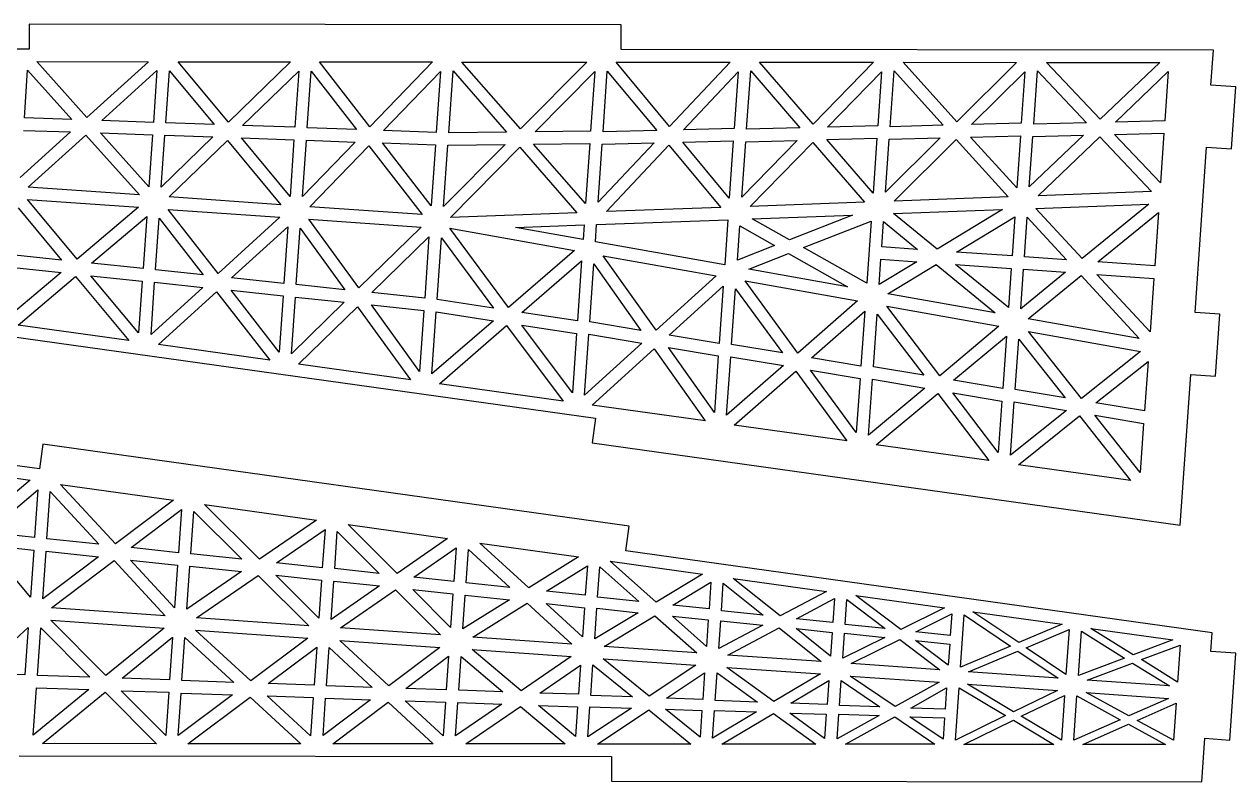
# Model space of a CAD drawing. Extents: x -150 to 161, y -98 to 106.
# Drawn here: x 5.5 to 161.4, y -97.5 to -0.1 of the extents above; entities that cross this region are included whole.
import ezdxf

# ---------------------------------------------------------------- set-up
doc = ezdxf.new("R2010")
doc.units = 0
doc.header["$MEASUREMENT"] = 0
doc.layers.add('CYAN', color=4, linetype='Continuous')

msp = doc.modelspace()

# ---------------------------------------------------------------- linework, layer by layer
at = {"layer": 'CYAN'}
for p, q in [((6.135006, -0.103002), (6.131006, -3.311002)), ((82.315006, -0.177002), (6.135006, -0.103002)), ((82.313006, -3.365002), (82.315006, -0.177002)), ((6.131006, -3.311002), (-70.048994, -3.236002)), ((158.493006, -3.439002), (82.313006, -3.365002)), ((158.179006, -7.928002), (158.493006, -3.439002)), ((5.514006, -12.129002), (5.941006, -6.024002)), ((5.941006, -6.024002), (11.614006, -12.355002)), ((13.537006, -12.089002), (7.102006, -4.902002)), ((7.102006, -4.902002), (21.476006, -4.925002)), ((21.476006, -4.925002), (13.537006, -12.089002)), ((15.474006, -12.485002), (22.579006, -6.065002)), ((22.579006, -6.065002), (22.113006, -12.728002)), ((23.713006, -12.780002), (24.182006, -6.076002)), ((24.182006, -6.076002), (29.934006, -12.995002)), ((31.760006, -12.681002), (25.305006, -4.932002)), ((25.305006, -4.932002), (39.759006, -4.940002)), ((39.759006, -4.940002), (31.760006, -12.681002)), ((33.593006, -13.130002), (40.818006, -6.137002)), ((40.818006, -6.137002), (40.313006, -13.359002)), ((41.912006, -13.431002), (42.423006, -6.129002)), ((42.423006, -6.129002), (48.232006, -13.653002)), ((43.508006, -4.942002), (58.043006, -4.956002)), ((49.982006, -13.294002), (43.508006, -4.942002)), ((58.043006, -4.956002), (49.982006, -13.294002)), ((51.732006, -13.777002), (59.059006, -6.190002)), ((59.059006, -6.190002), (58.512006, -14.011002)), ((60.113006, -14.062002), (60.671006, -6.082002)), ((60.671006, -6.082002), (67.558006, -13.961002)), ((69.330006, -13.564002), (61.812006, -4.959002)), ((61.812006, -4.959002), (77.871006, -4.959002)), ((77.871006, -4.959002), (69.330006, -13.564002)), ((71.250006, -13.919002), (78.907006, -6.194002)), ((78.907006, -6.194002), (78.373006, -13.836002)), ((79.969006, -13.947002), (80.516006, -6.126002)), ((80.516006, -6.126002), (86.878006, -13.769002)), ((88.539006, -13.243002), (81.640006, -4.962002)), ((81.640006, -4.962002), (96.334006, -4.987002)), ((96.334006, -4.987002), (88.539006, -13.243002)), ((98.437006, -13.615002), (98.962006, -6.113002)), ((98.962006, -6.113002), (105.307006, -13.433002)), ((107.006006, -12.931002), (100.103006, -4.990002)), ((100.103006, -4.990002), (114.758006, -4.992002)), ((114.758006, -4.992002), (107.006006, -12.931002)), ((108.842006, -13.340002), (115.795006, -6.227002)), ((115.795006, -6.227002), (115.309006, -13.170002)), ((116.905006, -13.282002), (117.408006, -6.100002)), ((117.408006, -6.100002), (123.735006, -13.098002)), ((125.471006, -12.638002), (118.567006, -4.998002)), ((118.567006, -4.998002), (133.182006, -5.017002)), ((133.182006, -5.017002), (125.471006, -12.638002)), ((127.370006, -13.011002), (134.241006, -6.214002)), ((134.241006, -6.214002), (133.777006, -12.838002)), ((135.374006, -12.950002), (135.852006, -6.106002)), ((135.852006, -6.106002), (142.162006, -12.783002)), ((143.938006, -12.325002), (137.032006, -5.006002)), ((137.032006, -5.006002), (151.606006, -5.023002)), ((151.606006, -5.023002), (143.938006, -12.325002)), ((145.898006, -12.683002), (152.686006, -6.201002)), ((152.686006, -6.201002), (152.246006, -12.505002)), ((90.334006, -13.669002), (97.349006, -6.241002)), ((97.349006, -6.241002), (96.841006, -13.503002)), ((161.372006, -8.151002), (158.179006, -7.928002)), ((160.814006, -16.132002), (161.372006, -8.151002)), ((11.614006, -12.355002), (5.514006, -12.129002)), ((11.462006, -13.948002), (4.977006, -19.810002)), ((5.401006, -13.745002), (11.462006, -13.948002)), ((22.113006, -12.728002), (15.474006, -12.485002)), ((29.934006, -12.995002), (23.713006, -12.780002)), ((40.313006, -13.359002), (33.593006, -13.130002)), ((48.232006, -13.653002), (41.912006, -13.431002)), ((58.512006, -14.011002), (51.732006, -13.777002)), ((67.558006, -13.961002), (60.113006, -14.062002)), ((78.373006, -13.836002), (71.250006, -13.919002)), ((86.878006, -13.769002), (79.969006, -13.947002)), ((96.841006, -13.503002), (90.334006, -13.669002)), ((105.307006, -13.433002), (98.437006, -13.615002)), ((115.309006, -13.170002), (108.842006, -13.340002)), ((123.735006, -13.098002), (116.905006, -13.282002)), ((133.777006, -12.838002), (127.370006, -13.011002)), ((142.162006, -12.783002), (135.374006, -12.950002)), ((152.246006, -12.505002), (145.898006, -12.683002)), ((6.014006, -21.046002), (13.419006, -14.346002)), ((13.419006, -14.346002), (20.319006, -22.046002)), ((21.534006, -21.008002), (15.322006, -14.078002)), ((15.322006, -14.078002), (22.001006, -14.324002)), ((22.001006, -14.324002), (21.534006, -21.008002)), ((23.136006, -21.040002), (23.602006, -14.376002)), ((29.782006, -14.588002), (23.136006, -21.040002)), ((23.602006, -14.376002), (29.782006, -14.588002)), ((24.129006, -22.312002), (31.635006, -15.038002)), ((31.635006, -15.038002), (38.514006, -23.318002)), ((39.693006, -22.238002), (33.441006, -14.723002)), ((33.441006, -14.723002), (40.202006, -14.956002)), ((40.202006, -14.956002), (39.693006, -22.238002)), ((41.294006, -22.270002), (41.801006, -15.027002)), ((48.081006, -15.246002), (41.294006, -22.270002)), ((41.801006, -15.027002), (48.081006, -15.246002)), ((51.581006, -15.370002), (58.401006, -15.607002)), ((57.851006, -23.467002), (51.581006, -15.370002)), ((67.365006, -15.572002), (59.448006, -23.559002)), ((60.001006, -15.658002), (67.365006, -15.572002)), ((71.037006, -15.528002), (78.261006, -15.432002)), ((77.720006, -23.173002), (71.037006, -15.528002)), ((78.261006, -15.432002), (77.720006, -23.173002)), ((86.526006, -15.368002), (79.337006, -22.985002)), ((79.337006, -22.985002), (79.857006, -15.543002)), ((79.857006, -15.543002), (86.526006, -15.368002)), ((90.222006, -15.266002), (96.729006, -15.099002)), ((96.215006, -22.461002), (90.222006, -15.266002)), ((96.729006, -15.099002), (96.215006, -22.461002)), ((104.953006, -15.053002), (97.827006, -22.333002)), ((97.827006, -22.333002), (98.326006, -15.211002)), ((98.326006, -15.211002), (104.953006, -15.053002)), ((98.907006, -23.531002), (106.941006, -15.292002)), ((106.941006, -15.292002), (113.600006, -22.995002)), ((108.750006, -14.937002), (115.198006, -14.767002)), ((114.705006, -21.809002), (108.750006, -14.937002)), ((115.198006, -14.767002), (114.705006, -21.809002)), ((123.361006, -14.716002), (116.318006, -21.682002)), ((116.318006, -21.682002), (116.794006, -14.878002)), ((116.794006, -14.878002), (123.361006, -14.716002)), ((117.420006, -22.841002), (125.410006, -14.939002)), ((125.410006, -14.939002), (132.073006, -22.302002)), ((127.258006, -14.607002), (133.666006, -14.434002)), ((133.196006, -21.158002), (127.258006, -14.607002)), ((133.666006, -14.434002), (133.196006, -21.158002)), ((141.789006, -14.381002), (134.808006, -21.030002)), ((134.808006, -21.030002), (135.262006, -14.546002)), ((135.262006, -14.546002), (141.789006, -14.381002)), ((135.932006, -22.171002), (143.880006, -14.587002)), ((143.880006, -14.587002), (150.545006, -21.629002)), ((145.786006, -14.279002), (152.133006, -14.121002)), ((151.686006, -20.506002), (145.786006, -14.279002)), ((152.133006, -14.121002), (151.686006, -20.506002)), ((42.245006, -23.579002), (49.831006, -15.729002)), ((49.831006, -15.729002), (56.690006, -24.589002)), ((58.401006, -15.607002), (57.851006, -23.467002)), ((59.448006, -23.559002), (60.001006, -15.658002)), ((60.334006, -24.944002), (69.265006, -15.925002)), ((69.265006, -15.925002), (76.616006, -24.339002)), ((80.395006, -24.202002), (88.450006, -15.663002)), ((88.450006, -15.663002), (95.128006, -23.668002)), ((156.136006, -37.157002), (157.621006, -15.909002)), ((157.621006, -15.909002), (160.814006, -16.132002)), ((20.319006, -22.046002), (6.014006, -21.046002)), ((150.545006, -21.629002), (135.932006, -22.171002)), ((12.303006, -30.307002), (5.902006, -22.642002)), ((5.902006, -22.642002), (20.207006, -23.642002)), ((38.514006, -23.318002), (24.129006, -22.312002)), ((113.600006, -22.995002), (98.907006, -23.531002)), ((132.073006, -22.302002), (117.420006, -22.841002)), ((135.659006, -23.776002), (150.171006, -23.247002)), ((150.171006, -23.247002), (141.623006, -30.228002)), ((4.704006, -23.721002), (10.310006, -30.428002)), ((20.207006, -23.642002), (12.303006, -30.307002)), ((14.150006, -30.837002), (21.266006, -24.839002)), ((21.266006, -24.839002), (20.799006, -31.522002)), ((30.438006, -32.156002), (24.018006, -23.908002)), ((24.018006, -23.908002), (38.403006, -24.914002)), ((38.403006, -24.914002), (30.438006, -32.156002)), ((56.690006, -24.589002), (42.245006, -23.579002)), ((76.616006, -24.339002), (60.334006, -24.944002)), ((95.128006, -23.668002), (80.395006, -24.202002)), ((99.157006, -25.113002), (112.082006, -24.633002)), ((112.082006, -24.633002), (103.960006, -27.814002)), ((117.327006, -24.459002), (131.357006, -23.936002)), ((122.961006, -29.043002), (117.327006, -24.459002)), ((131.357006, -23.936002), (122.961006, -29.043002)), ((125.442006, -29.397002), (132.938006, -24.849002)), ((132.938006, -24.849002), (132.585006, -29.896002)), ((134.181006, -30.008002), (134.536006, -24.920002)), ((134.536006, -24.920002), (139.588006, -30.386002)), ((141.623006, -30.228002), (135.659006, -23.776002)), ((143.618006, -30.668002), (151.421006, -24.297002)), ((151.421006, -24.297002), (150.940006, -31.180002)), ((22.391006, -31.694002), (22.857006, -25.030002)), ((22.857006, -25.030002), (28.540006, -32.344002)), ((32.183006, -32.720002), (39.419006, -26.148002)), ((39.419006, -26.148002), (38.910006, -33.430002)), ((40.503006, -33.582002), (41.010006, -26.340002)), ((41.010006, -26.340002), (46.753006, -34.240002)), ((48.553006, -34.005002), (42.134006, -25.175002)), ((42.134006, -25.175002), (56.578006, -26.185002)), ((56.578006, -26.185002), (48.553006, -34.005002)), ((67.825006, -36.515002), (60.236006, -26.341002)), ((60.236006, -26.341002), (76.276006, -29.207002)), ((68.685006, -26.230002), (77.529006, -25.906002)), ((77.398006, -27.781002), (68.685006, -26.230002)), ((77.529006, -25.906002), (77.398006, -27.781002)), ((78.981006, -28.073002), (79.137006, -25.838002)), ((79.137006, -25.838002), (96.021006, -25.234002)), ((96.021006, -25.234002), (95.616006, -31.020002)), ((97.261006, -30.434002), (97.568006, -26.044002)), ((97.568006, -26.044002), (102.043006, -28.563002)), ((103.960006, -27.814002), (99.157006, -25.113002)), ((105.774006, -28.823002), (114.451006, -25.441002)), ((114.451006, -25.441002), (113.896006, -33.381002)), ((115.826006, -28.724002), (116.053006, -25.472002)), ((116.053006, -25.472002), (120.434006, -29.047002)), ((50.236006, -34.603002), (57.572006, -27.458002)), ((57.572006, -27.458002), (57.022006, -35.319002)), ((58.614006, -35.490002), (59.167006, -27.589002)), ((59.167006, -27.589002), (65.894006, -36.601002)), ((76.276006, -29.207002), (67.825006, -36.515002)), ((95.616006, -31.020002), (78.981006, -28.073002)), ((102.043006, -28.563002), (97.261006, -30.434002)), ((98.705006, -31.577002), (103.837006, -29.570002)), ((103.837006, -29.570002), (111.437006, -33.851002)), ((113.896006, -33.381002), (105.774006, -28.823002)), ((120.434006, -29.047002), (115.826006, -28.724002)), ((132.585006, -29.896002), (125.442006, -29.397002)), ((10.310006, -30.428002), (4.280006, -29.786002)), ((20.799006, -31.522002), (14.150006, -30.837002)), ((69.525006, -37.155002), (77.207006, -30.515002)), ((77.207006, -30.515002), (76.665006, -38.256002)), ((78.261006, -38.368002), (78.782006, -30.926002)), ((78.782006, -30.926002), (84.841006, -39.469002)), ((79.998006, -29.868002), (94.514006, -32.447002)), ((86.787006, -39.445002), (79.998006, -29.868002)), ((115.486006, -33.573002), (115.714006, -30.320002)), ((120.323006, -30.643002), (115.486006, -33.573002)), ((115.714006, -30.320002), (120.323006, -30.643002)), ((116.607006, -34.754002), (122.824006, -30.998002)), ((122.824006, -30.998002), (130.428006, -37.224002)), ((132.120006, -36.540002), (125.330006, -30.993002)), ((125.330006, -30.993002), (132.473006, -31.492002)), ((139.588006, -30.386002), (134.181006, -30.008002)), ((150.940006, -31.180002), (143.618006, -30.668002)), ((10.238006, -32.027002), (3.740006, -37.507002)), ((4.167006, -31.402002), (10.238006, -32.027002)), ((4.733006, -38.779002), (12.105006, -32.559002)), ((12.105006, -32.559002), (18.970006, -40.757002)), ((14.079006, -32.436002), (20.687006, -33.119002)), ((20.221006, -39.782002), (14.079006, -32.436002)), ((28.540006, -32.344002), (22.391006, -31.694002)), ((38.910006, -33.430002), (32.183006, -32.720002)), ((94.514006, -32.447002), (86.787006, -39.445002)), ((111.437006, -33.851002), (98.705006, -31.577002)), ((132.473006, -31.492002), (132.120006, -36.540002)), ((133.713006, -36.692002), (134.069006, -31.604002)), ((139.476006, -31.982002), (133.713006, -36.692002)), ((134.069006, -31.604002), (139.476006, -31.982002)), ((134.666006, -37.981002), (141.470006, -32.422002)), ((141.470006, -32.422002), (148.963006, -40.525002)), ((150.347006, -39.659002), (143.506006, -32.264002)), ((143.506006, -32.264002), (150.828006, -32.776002)), ((20.687006, -33.119002), (20.221006, -39.782002)), ((21.810006, -39.994002), (22.279006, -33.290002)), ((28.469006, -33.943002), (21.810006, -39.994002)), ((22.279006, -33.290002), (28.469006, -33.943002)), ((46.753006, -34.240002), (40.503006, -33.582002)), ((88.486006, -40.085002), (95.422006, -33.793002)), ((95.422006, -33.793002), (94.907006, -41.155002)), ((96.504006, -41.267002), (97.002006, -34.144002)), ((97.002006, -34.144002), (103.044006, -42.346002)), ((105.046006, -42.386002), (98.237006, -33.108002)), ((98.237006, -33.108002), (112.712006, -35.684002)), ((150.828006, -32.776002), (150.347006, -39.659002)), ((22.763006, -41.283002), (30.234006, -34.508002)), ((30.234006, -34.508002), (37.078006, -43.287002)), ((38.293006, -42.249002), (32.111006, -34.318002)), ((32.111006, -34.318002), (38.798006, -35.027002)), ((38.798006, -35.027002), (38.293006, -42.249002)), ((39.881006, -42.480002), (40.392006, -35.178002)), ((46.681006, -35.838002), (39.881006, -42.480002)), ((40.392006, -35.178002), (46.681006, -35.838002)), ((57.022006, -35.319002), (50.236006, -34.603002)), ((65.894006, -36.601002), (58.614006, -35.490002)), ((112.712006, -35.684002), (105.046006, -42.386002)), ((130.428006, -37.224002), (116.607006, -34.754002)), ((40.791006, -43.807002), (48.363006, -36.437002)), ((48.363006, -36.437002), (55.186006, -45.816002)), ((56.364006, -44.736002), (50.164006, -36.202002)), ((50.164006, -36.202002), (56.911006, -36.915002)), ((56.911006, -36.915002), (56.364006, -44.736002)), ((57.945006, -45.067002), (58.503006, -37.086002)), ((58.503006, -37.086002), (65.861006, -38.222002)), ((76.665006, -38.256002), (69.525006, -37.155002)), ((106.788006, -42.989002), (113.642006, -37.012002)), ((113.642006, -37.012002), (113.150006, -44.055002)), ((114.746006, -44.167002), (115.221006, -37.363002)), ((115.221006, -37.363002), (121.227006, -45.241002)), ((123.287006, -45.305002), (116.474006, -36.368002)), ((116.474006, -36.368002), (130.910006, -38.941002)), ((159.328006, -37.380002), (156.136006, -37.157002)), ((158.770006, -45.361002), (159.328006, -37.380002)), ((18.970006, -40.757002), (4.733006, -38.779002)), ((65.861006, -38.222002), (57.945006, -45.067002)), ((58.918006, -46.338002), (67.561006, -38.862002)), ((67.561006, -38.862002), (74.821006, -48.572002)), ((76.019006, -47.493002), (69.511006, -38.778002)), ((69.511006, -38.778002), (76.554006, -39.852002)), ((84.841006, -39.469002), (78.261006, -38.368002)), ((130.910006, -38.941002), (123.287006, -45.305002)), ((148.963006, -40.525002), (134.666006, -37.981002)), ((3.550006, -40.220002), (78.998006, -50.769002)), ((76.554006, -39.852002), (76.019006, -47.493002)), ((77.603006, -47.785002), (78.150006, -39.964002)), ((78.150006, -39.964002), (84.967006, -41.102002)), ((94.907006, -41.155002), (88.486006, -40.085002)), ((125.071006, -45.891002), (131.862006, -40.231002)), ((131.862006, -40.231002), (131.392006, -46.955002)), ((141.528006, -48.225002), (134.712006, -39.608002)), ((134.712006, -39.608002), (149.108006, -42.179002)), ((37.078006, -43.287002), (22.763006, -41.283002)), ((84.967006, -41.102002), (77.603006, -47.785002)), ((78.554006, -49.094002), (86.538006, -41.853002)), ((86.538006, -41.853002), (93.108006, -51.114002)), ((88.375006, -41.681002), (94.796006, -42.752002)), ((94.288006, -50.014002), (88.375006, -41.681002)), ((103.044006, -42.346002), (96.504006, -41.267002)), ((132.988006, -47.066002), (133.441006, -40.582002)), ((133.441006, -40.582002), (139.429006, -48.138002)), ((94.796006, -42.752002), (94.288006, -50.014002)), ((95.867006, -50.365002), (96.392006, -42.863002)), ((96.392006, -42.863002), (103.169006, -43.999002)), ((113.150006, -44.055002), (106.788006, -42.989002)), ((149.108006, -42.179002), (141.528006, -48.225002)), ((143.373006, -48.795002), (150.082006, -43.450002)), ((150.082006, -43.450002), (149.635006, -49.834002)), ((55.186006, -45.816002), (40.791006, -43.807002)), ((103.169006, -43.999002), (95.867006, -50.365002)), ((96.841006, -51.636002), (104.782006, -44.733002)), ((104.782006, -44.733002), (111.354006, -53.673002)), ((106.657006, -44.583002), (113.038006, -45.651002)), ((112.552006, -52.594002), (106.657006, -44.583002)), ((121.227006, -45.241002), (114.746006, -44.167002)), ((154.223006, -64.510002), (155.577006, -45.137002)), ((155.577006, -45.137002), (158.770006, -45.361002)), ((7.449006, -57.279002), (-67.997994, -46.731002)), ((74.821006, -48.572002), (58.918006, -46.338002)), ((113.038006, -45.651002), (112.552006, -52.594002)), ((114.132006, -52.945002), (114.634006, -45.763002)), ((114.634006, -45.763002), (121.371006, -46.895002)), ((131.392006, -46.955002), (125.071006, -45.891002)), ((121.371006, -46.895002), (114.132006, -52.945002)), ((115.127006, -54.198002), (123.027006, -47.593002)), ((123.027006, -47.593002), (129.602006, -56.212002)), ((124.959006, -47.487002), (131.280006, -48.551002)), ((130.817006, -55.175002), (124.959006, -47.487002)), ((139.429006, -48.138002), (132.988006, -47.066002)), ((93.108006, -51.114002), (78.554006, -49.094002)), ((131.280006, -48.551002), (130.817006, -55.175002)), ((132.398006, -55.506002), (132.876006, -48.662002)), ((139.575006, -49.772002), (132.398006, -55.506002)), ((132.876006, -48.662002), (139.575006, -49.772002)), ((149.635006, -49.834002), (143.373006, -48.795002)), ((78.998006, -50.769002), (78.557006, -53.926002)), ((133.413006, -56.759002), (141.270006, -50.472002)), ((141.270006, -50.472002), (147.848006, -58.771002)), ((149.081006, -57.755002), (143.261006, -50.391002)), ((143.261006, -50.391002), (149.522006, -51.450002)), ((111.354006, -53.673002), (96.841006, -51.636002)), ((149.522006, -51.450002), (149.081006, -57.755002)), ((7.892006, -54.103002), (7.449006, -57.279002)), ((83.340006, -64.651002), (7.892006, -54.103002)), ((78.557006, -53.926002), (154.223006, -64.510002)), ((129.602006, -56.212002), (115.127006, -54.198002)), ((-7.970994, -56.742002), (6.266006, -58.720002)), ((147.848006, -58.771002), (133.413006, -56.759002)), ((6.266006, -58.720002), (-1.105994, -64.941002)), ((0.762006, -65.473002), (7.260006, -59.993002)), ((7.260006, -59.993002), (6.833006, -66.098002)), ((8.425006, -66.269002), (8.850006, -60.184002)), ((8.850006, -60.184002), (15.112006, -66.977002)), ((17.240006, -66.926002), (10.177006, -59.274002)), ((10.177006, -59.274002), (24.692006, -61.292002)), ((24.692006, -61.292002), (17.240006, -66.926002)), ((28.702006, -61.853002), (43.097006, -63.862002)), ((35.788006, -68.904002), (28.702006, -61.853002)), ((19.252006, -67.407002), (25.729006, -62.507002)), ((25.729006, -62.507002), (25.341006, -68.054002)), ((26.936006, -68.185002), (27.317006, -62.739002)), ((27.317006, -62.739002), (33.503006, -68.885002)), ((43.097006, -63.862002), (35.788006, -68.904002)), ((37.941006, -69.356002), (44.196006, -65.062002)), ((44.196006, -65.062002), (43.852006, -69.990002)), ((45.448006, -70.101002), (45.782006, -65.313002)), ((45.782006, -65.313002), (51.178006, -70.722002)), ((47.166006, -64.447002), (59.973006, -66.225002)), ((53.462006, -70.742002), (47.166006, -64.447002)), ((82.899006, -67.808002), (83.340006, -64.651002)), ((6.833006, -66.098002), (0.762006, -65.473002)), ((15.112006, -66.977002), (8.425006, -66.269002)), ((59.973006, -66.225002), (53.462006, -70.742002)), ((70.416006, -72.569002), (64.122006, -66.816002)), ((64.122006, -66.816002), (76.790006, -68.584002)), ((6.296006, -73.779002), (0.690006, -67.072002)), ((0.690006, -67.072002), (6.720006, -67.714002)), ((6.720006, -67.714002), (6.296006, -73.779002)), ((7.885006, -73.990002), (8.313006, -67.865002)), ((15.040006, -68.576002), (7.885006, -73.990002)), ((8.313006, -67.865002), (15.040006, -68.576002)), ((25.341006, -68.054002), (19.252006, -67.407002)), ((33.503006, -68.885002), (26.936006, -68.185002)), ((55.616006, -71.193002), (61.072006, -67.425002)), ((61.072006, -67.425002), (60.770006, -71.754002)), ((62.362006, -71.926002), (62.662006, -67.636002)), ((62.662006, -67.636002), (67.994006, -72.520002)), ((158.347006, -78.357002), (82.899006, -67.808002)), ((9.028006, -75.133002), (17.051006, -69.058002)), ((17.051006, -69.058002), (23.612006, -76.153002)), ((24.846006, -75.136002), (19.180006, -69.006002)), ((19.180006, -69.006002), (25.230006, -69.650002)), ((25.230006, -69.650002), (24.846006, -75.136002)), ((26.437006, -75.328002), (26.825006, -69.781002)), ((26.825006, -69.781002), (33.472006, -70.487002)), ((43.852006, -69.990002), (37.941006, -69.356002)), ((51.178006, -70.722002), (45.448006, -70.101002)), ((76.790006, -68.584002), (70.416006, -72.569002)), ((72.711006, -73.010002), (77.953006, -69.728002)), ((77.953006, -69.728002), (77.688006, -73.518002)), ((79.274006, -73.770002), (79.546006, -69.879002)), ((79.546006, -69.879002), (84.569006, -74.320002)), ((86.809006, -74.397002), (80.900006, -69.152002)), ((80.900006, -69.152002), (92.774006, -70.804002)), ((33.472006, -70.487002), (26.437006, -75.328002)), ((27.642006, -76.435002), (35.603006, -70.977002)), ((35.603006, -70.977002), (42.107006, -77.446002)), ((37.850006, -70.953002), (43.740006, -71.586002)), ((43.398006, -76.474002), (37.850006, -70.953002)), ((43.740006, -71.586002), (43.398006, -76.474002)), ((44.991006, -76.625002), (45.336006, -71.697002)), ((45.336006, -71.697002), (51.186006, -72.327002)), ((60.770006, -71.754002), (55.616006, -71.193002)), ((92.774006, -70.804002), (86.809006, -74.397002)), ((96.725006, -71.361002), (108.717006, -73.042002)), ((102.762006, -76.194002), (96.725006, -71.361002)), ((51.186006, -72.327002), (44.991006, -76.625002)), ((46.197006, -77.732002), (53.276006, -72.834002)), ((53.276006, -72.834002), (59.066006, -78.632002)), ((55.505006, -72.789002), (60.658006, -73.350002)), ((60.357006, -77.660002), (55.505006, -72.789002)), ((67.994006, -72.520002), (62.362006, -71.926002)), ((77.688006, -73.518002), (72.711006, -73.010002)), ((88.947006, -74.787002), (93.844006, -71.841002)), ((93.844006, -71.841002), (93.604006, -75.273002)), ((95.190006, -75.524002), (95.439006, -71.973002)), ((95.439006, -71.973002), (100.585006, -76.082002)), ((108.717006, -73.042002), (102.762006, -76.194002)), ((60.658006, -73.350002), (60.357006, -77.660002)), ((61.947006, -77.851002), (62.250006, -73.522002)), ((67.922006, -74.119002), (61.947006, -77.851002)), ((62.250006, -73.522002), (67.922006, -74.119002)), ((63.236006, -78.924002), (70.217006, -74.560002)), ((70.217006, -74.560002), (75.964006, -79.814002)), ((77.313006, -78.885002), (72.639006, -74.609002)), ((72.639006, -74.609002), (77.575006, -75.135002)), ((84.569006, -74.320002), (79.274006, -73.770002)), ((93.604006, -75.273002), (88.947006, -74.787002)), ((104.843006, -76.540002), (109.737006, -73.935002)), ((109.737006, -73.935002), (109.521006, -77.028002)), ((111.107006, -77.279002), (111.330006, -74.087002)), ((111.330006, -74.087002), (116.262006, -77.820002)), ((112.509006, -73.568002), (123.885006, -75.165002)), ((118.280006, -77.921002), (112.509006, -73.568002)), ((23.612006, -76.153002), (9.028006, -75.133002)), ((77.575006, -75.135002), (77.313006, -78.885002)), ((78.899006, -79.137002), (79.174006, -75.206002)), ((84.507006, -75.780002), (78.899006, -79.137002)), ((79.174006, -75.206002), (84.507006, -75.780002)), ((80.094006, -80.102002), (86.645006, -76.170002)), ((86.645006, -76.170002), (92.025006, -80.937002)), ((93.265006, -80.121002), (88.886006, -76.226002)), ((88.886006, -76.226002), (93.504006, -76.710002)), ((100.585006, -76.082002), (95.190006, -75.524002)), ((123.885006, -75.165002), (118.280006, -77.921002)), ((120.204006, -78.216002), (124.834006, -75.933002)), ((124.834006, -75.933002), (124.642006, -78.686002)), ((125.960006, -82.768002), (126.429006, -76.065002)), ((126.429006, -76.065002), (132.384006, -80.070002)), ((127.560006, -75.663002), (139.036006, -77.267002)), ((133.458006, -79.624002), (127.560006, -75.663002)), ((-0.461994, -83.551002), (6.022006, -77.690002)), ((6.022006, -77.690002), (5.598006, -83.755002)), ((7.197006, -83.826002), (7.625006, -77.701002)), ((7.625006, -77.701002), (13.957006, -84.059002)), ((16.016006, -83.862002), (8.916006, -76.729002)), ((8.916006, -76.729002), (23.501006, -77.749002)), ((23.501006, -77.749002), (16.016006, -83.862002)), ((42.107006, -77.446002), (27.642006, -76.435002)), ((59.066006, -78.632002), (46.197006, -77.732002)), ((93.504006, -76.710002), (93.265006, -80.121002)), ((94.851006, -80.372002), (95.101006, -76.801002)), ((100.535006, -77.362002), (94.851006, -80.372002)), ((95.101006, -76.801002), (100.535006, -77.362002)), ((96.016006, -81.216002), (102.616006, -77.708002)), ((102.616006, -77.708002), (108.046006, -82.057002)), ((104.794006, -77.820002), (109.431006, -78.304002)), ((109.218006, -81.357002), (104.794006, -77.820002)), ((109.521006, -77.028002), (104.843006, -76.540002)), ((116.262006, -77.820002), (111.107006, -77.279002)), ((139.036006, -77.267002), (133.458006, -79.624002)), ((142.729006, -77.786002), (153.271006, -79.265002)), ((148.185006, -81.175002), (142.729006, -77.786002)), ((18.117006, -84.209002), (24.581006, -78.927002)), ((24.581006, -78.927002), (24.197006, -84.414002)), ((25.795006, -84.505002), (26.183006, -78.959002)), ((26.183006, -78.959002), (32.475006, -84.732002)), ((27.531006, -78.031002), (41.996006, -79.042002)), ((34.654006, -84.543002), (27.531006, -78.031002)), ((41.996006, -79.042002), (34.654006, -84.543002)), ((52.414006, -85.164002), (46.086006, -79.328002)), ((46.086006, -79.328002), (58.954006, -80.228002)), ((75.964006, -79.814002), (63.236006, -78.924002)), ((109.431006, -78.304002), (109.218006, -81.357002)), ((110.804006, -81.608002), (111.029006, -78.396002)), ((116.223006, -78.940002), (110.804006, -81.608002)), ((111.029006, -78.396002), (116.223006, -78.940002)), ((111.877006, -82.325002), (118.148006, -79.235002)), ((118.148006, -79.235002), (123.309006, -83.124002)), ((120.165006, -79.336002), (124.564006, -79.804002)), ((124.372006, -82.537002), (120.165006, -79.336002)), ((124.642006, -78.686002), (120.204006, -78.216002)), ((134.395006, -80.271002), (139.930006, -77.951002)), ((139.930006, -77.951002), (139.528006, -83.697002)), ((141.122006, -83.849002), (141.519006, -78.162002)), ((141.519006, -78.162002), (147.053006, -81.597002)), ((153.271006, -79.265002), (148.185006, -81.175002)), ((158.179006, -80.751002), (158.347006, -78.357002)), ((36.876006, -84.879002), (43.139006, -80.185002)), ((43.139006, -80.185002), (42.797006, -85.073002)), ((44.393006, -85.184002), (44.737006, -80.256002)), ((44.737006, -80.256002), (50.274006, -85.375002)), ((58.954006, -80.228002), (52.414006, -85.164002)), ((63.124006, -80.520002), (75.853006, -81.410002)), ((69.430006, -85.812002), (63.124006, -80.520002)), ((92.025006, -80.937002), (80.094006, -80.102002)), ((124.564006, -79.804002), (124.372006, -82.537002)), ((132.384006, -80.070002), (125.960006, -82.768002)), ((126.980006, -83.381002), (133.341006, -80.718002)), ((133.341006, -80.718002), (138.532006, -84.189002)), ((139.528006, -83.697002), (134.395006, -80.271002)), ((149.224006, -81.809002), (154.227006, -79.933002)), ((154.227006, -79.933002), (153.892006, -84.722002)), ((161.372006, -80.974002), (158.179006, -80.751002)), ((160.590006, -92.147002), (161.372006, -80.974002)), ((54.615006, -85.518002), (60.097006, -81.371002)), ((60.097006, -81.371002), (59.796006, -85.680002)), ((61.396006, -85.732002), (61.699006, -81.402002)), ((61.699006, -81.402002), (67.096006, -85.930002)), ((75.853006, -81.410002), (69.430006, -85.812002)), ((71.836006, -86.101002), (77.059006, -82.517002)), ((77.059006, -82.517002), (76.796006, -86.267002)), ((78.390006, -86.419002), (78.664006, -82.488002)), ((78.664006, -82.488002), (83.751006, -86.593002)), ((85.922006, -86.505002), (79.983006, -81.699002)), ((79.983006, -81.699002), (91.914006, -82.533002)), ((91.914006, -82.533002), (85.922006, -86.505002)), ((108.046006, -82.057002), (96.016006, -81.216002)), ((123.309006, -83.124002), (111.877006, -82.325002)), ((147.053006, -81.597002), (141.122006, -83.849002)), ((142.243006, -84.448002), (148.090006, -82.251002)), ((148.090006, -82.251002), (152.837006, -85.189002)), ((153.892006, -84.722002), (149.224006, -81.809002)), ((5.598006, -83.755002), (-0.461994, -83.551002)), ((13.957006, -84.059002), (7.197006, -83.826002)), ((88.150006, -86.761002), (93.028006, -83.513002)), ((93.028006, -83.513002), (92.789006, -86.925002)), ((94.384006, -87.056002), (94.634006, -83.485002)), ((94.634006, -83.485002), (99.843006, -87.257002)), ((95.904006, -82.812002), (107.935006, -83.653002)), ((101.952006, -87.204002), (95.904006, -82.812002)), ((107.935006, -83.653002), (101.952006, -87.204002)), ((117.545006, -87.854002), (111.765006, -83.921002)), ((111.765006, -83.921002), (123.197006, -84.720002)), ((138.532006, -84.189002), (126.980006, -83.381002)), ((6.660006, -91.508002), (7.085006, -85.423002)), ((13.806006, -85.652002), (6.660006, -91.508002)), ((7.085006, -85.423002), (13.806006, -85.652002)), ((24.197006, -84.414002), (18.117006, -84.209002)), ((32.475006, -84.732002), (25.795006, -84.505002)), ((42.797006, -85.073002), (36.876006, -84.879002)), ((50.274006, -85.375002), (44.393006, -85.184002)), ((59.796006, -85.680002), (54.615006, -85.518002)), ((104.124006, -87.396002), (108.997006, -84.509002)), ((108.997006, -84.509002), (108.784006, -87.562002)), ((110.379006, -87.693002), (110.603006, -84.481002)), ((110.603006, -84.481002), (115.598006, -87.878002)), ((123.197006, -84.720002), (117.545006, -87.854002)), ((119.557006, -88.035002), (124.169006, -85.450002)), ((124.169006, -85.450002), (123.978006, -88.183002)), ((125.304006, -92.145002), (125.773006, -85.442002)), ((125.773006, -85.442002), (131.759006, -89.008002)), ((132.797006, -88.499002), (126.868006, -84.977002)), ((126.868006, -84.977002), (138.420006, -85.785002)), ((152.837006, -85.189002), (142.243006, -84.448002)), ((7.847006, -92.593002), (15.907006, -85.999002)), ((15.907006, -85.999002), (22.501006, -92.615002)), ((17.965006, -85.802002), (24.086006, -86.010002)), ((23.698006, -91.556002), (17.965006, -85.802002)), ((24.086006, -86.010002), (23.698006, -91.556002)), ((25.302006, -91.548002), (25.683006, -86.102002)), ((32.284006, -86.322002), (25.302006, -91.548002)), ((25.683006, -86.102002), (32.284006, -86.322002)), ((26.551006, -92.618002), (34.549006, -86.621002)), ((34.549006, -86.621002), (41.085006, -92.632002)), ((42.341006, -91.597002), (36.744006, -86.474002)), ((36.744006, -86.474002), (42.685006, -86.669002)), ((42.685006, -86.669002), (42.341006, -91.597002)), ((43.946006, -91.569002), (44.281006, -86.780002)), ((50.043006, -86.963002), (43.946006, -91.569002)), ((44.281006, -86.780002), (50.043006, -86.963002)), ((45.196006, -92.619002), (52.307006, -87.262002)), ((52.307006, -87.262002), (58.126006, -92.641002)), ((59.382006, -91.606002), (54.503006, -87.114002)), ((54.503006, -87.114002), (59.684006, -87.276002)), ((59.684006, -87.276002), (59.382006, -91.606002)), ((67.096006, -85.930002), (61.396006, -85.732002)), ((76.796006, -86.267002), (71.836006, -86.101002)), ((83.751006, -86.593002), (78.390006, -86.419002)), ((92.789006, -86.925002), (88.150006, -86.761002)), ((99.843006, -87.257002), (94.384006, -87.056002)), ((138.420006, -85.785002), (132.797006, -88.499002)), ((133.778006, -89.089002), (139.339006, -86.410002)), ((139.339006, -86.410002), (138.937006, -92.156002)), ((140.540006, -92.168002), (140.938006, -86.482002)), ((140.938006, -86.482002), (146.498006, -89.537002)), ((142.131006, -86.044002), (152.725006, -86.785002)), ((147.616006, -89.034002), (142.131006, -86.044002)), ((152.725006, -86.785002), (147.616006, -89.034002)), ((60.985006, -91.617002), (61.285006, -87.328002)), ((66.945006, -87.523002), (60.985006, -91.617002)), ((61.285006, -87.328002), (66.945006, -87.523002)), ((62.317006, -92.633002), (69.350006, -87.812002)), ((69.350006, -87.812002), (75.107006, -92.645002)), ((71.684006, -87.694002), (76.683006, -87.883002)), ((76.418006, -91.674002), (71.684006, -87.694002)), ((76.683006, -87.883002), (76.418006, -91.674002)), ((78.017006, -91.746002), (78.289006, -87.855002)), ((83.609006, -88.047002), (78.017006, -91.746002)), ((78.289006, -87.855002), (83.609006, -88.047002)), ((79.257006, -92.655002), (85.838006, -88.283002)), ((85.838006, -88.283002), (91.245006, -92.671002)), ((88.009006, -88.194002), (92.689006, -88.361002)), ((92.449006, -91.793002), (88.009006, -88.194002)), ((92.689006, -88.361002), (92.449006, -91.793002)), ((94.046006, -91.884002), (94.295006, -88.333002)), ((99.714006, -88.532002), (94.046006, -91.884002)), ((94.295006, -88.333002), (99.714006, -88.532002)), ((95.235006, -92.669002), (101.886006, -88.724002)), ((101.886006, -88.724002), (107.344006, -92.674002)), ((108.478006, -91.931002), (103.995006, -88.671002)), ((103.995006, -88.671002), (108.695006, -88.839002)), ((108.784006, -87.562002), (104.124006, -87.396002)), ((108.695006, -88.839002), (108.478006, -91.931002)), ((110.077006, -92.003002), (110.300006, -88.811002)), ((110.300006, -88.811002), (115.480006, -88.992002)), ((115.598006, -87.878002), (110.379006, -87.693002)), ((123.978006, -88.183002), (119.557006, -88.035002)), ((148.677006, -89.630002), (153.705006, -87.395002)), ((153.705006, -87.395002), (153.370006, -92.183002)), ((115.480006, -88.992002), (110.077006, -92.003002)), ((111.173006, -92.681002), (117.493006, -89.173002)), ((117.493006, -89.173002), (122.661006, -92.682002)), ((123.707006, -92.054002), (119.439006, -89.149002)), ((119.439006, -89.149002), (123.899006, -89.300002)), ((123.899006, -89.300002), (123.707006, -92.054002)), ((131.759006, -89.008002), (125.304006, -92.145002)), ((126.368006, -92.701002), (132.760006, -89.599002)), ((132.760006, -89.599002), (137.956006, -92.709002)), ((138.937006, -92.156002), (133.778006, -89.089002)), ((146.498006, -89.537002), (140.540006, -92.168002)), ((141.685006, -92.709002), (147.560006, -90.113002)), ((147.560006, -90.113002), (152.331006, -92.712002)), ((153.370006, -92.183002), (148.677006, -89.630002)), ((157.007006, -97.510002), (157.398006, -91.924002)), ((157.398006, -91.924002), (160.590006, -92.147002)), ((22.501006, -92.615002), (7.847006, -92.593002)), ((41.085006, -92.632002), (26.551006, -92.618002)), ((58.126006, -92.641002), (45.196006, -92.619002)), ((75.107006, -92.645002), (62.317006, -92.633002)), ((91.245006, -92.671002), (79.257006, -92.655002)), ((107.344006, -92.674002), (95.235006, -92.669002)), ((122.661006, -92.682002), (111.173006, -92.681002)), ((137.956006, -92.709002), (126.368006, -92.701002)), ((152.331006, -92.712002), (141.685006, -92.709002)), ((4.868006, -94.189002), (81.049006, -94.263002)), ((81.049006, -94.263002), (81.047006, -97.451002)), ((81.047006, -97.451002), (157.007006, -97.510002))]:
    msp.add_line(p, q, dxfattribs=at)

doc.saveas('drawing.dxf')
